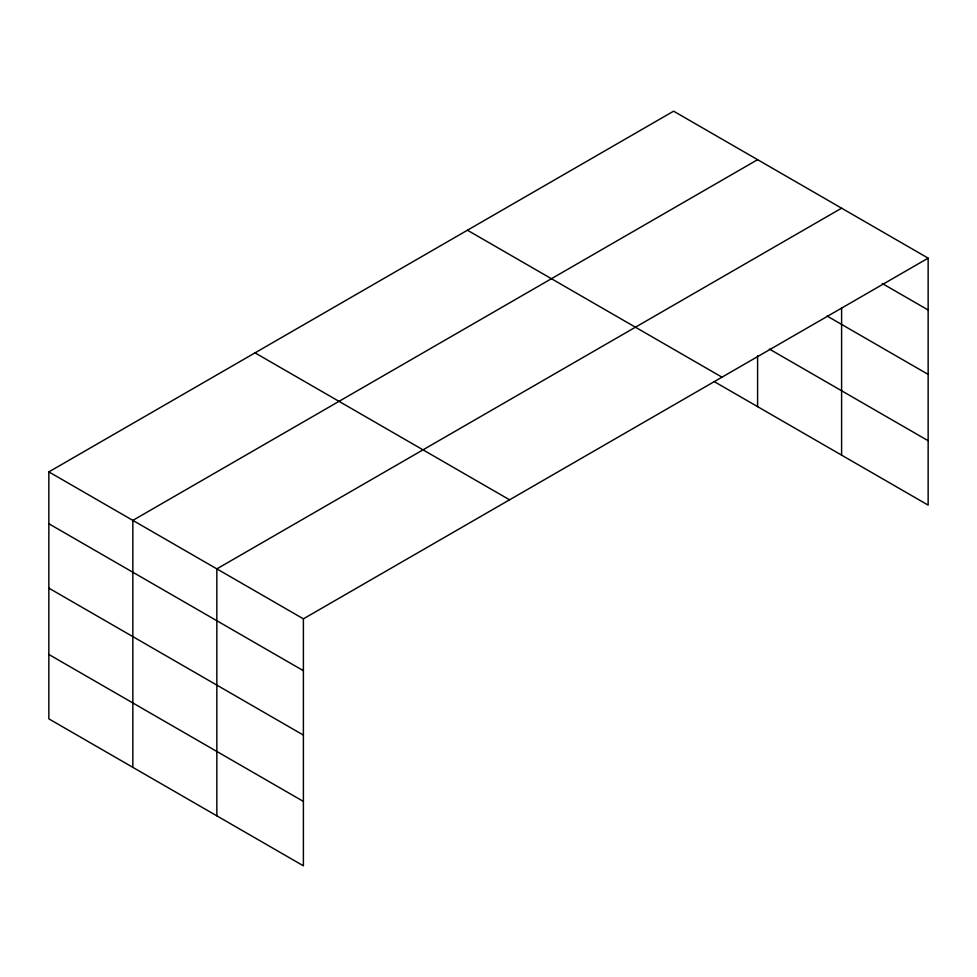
<?xml version="1.0" encoding="UTF-8"?>
<svg xmlns="http://www.w3.org/2000/svg" width="977" height="977" viewBox="0 0 977 977"><rect width="100%" height="100%" fill="white"/><g stroke="black" fill="none" stroke-linecap="round" stroke-linejoin="round"><path stroke-width="1.47" d="M48.85 471.891L303.395 618.844L303.395 865.817L48.85 718.852L48.85 471.891L673.605 111.183L928.15 258.148L928.15 505.109L714.297 381.641M757.602 159.678L132.848 520.387L132.848 767.348M841.6 208.174L216.845 568.883L216.845 815.844M303.395 618.844L928.15 258.148M882.255 283.501L928.15 310.002M827.165 316.084L928.15 374.386M769.424 349.082L928.15 440.725M467.433 230.218L721.979 377.171M255.021 352.856L509.567 499.809M48.85 523.745L303.395 670.698M48.85 588.13L303.395 735.083M48.85 654.468L303.395 801.421M841.6 307.95L841.6 455.148M757.602 355.738L757.602 406.652"/></g></svg>
